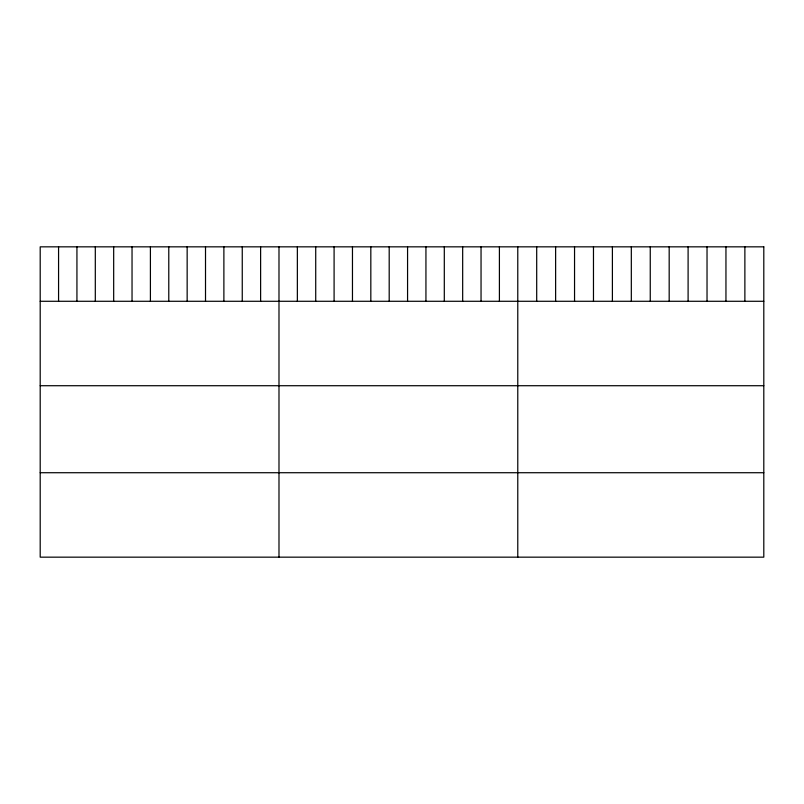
<?xml version="1.0" encoding="UTF-8"?>
<svg xmlns="http://www.w3.org/2000/svg" width="804" height="804" viewBox="0 0 804 804"><rect width="100%" height="100%" fill="white"/><g stroke="black" fill="none" stroke-linecap="round" stroke-linejoin="round"><path stroke-width="1.21" d="M40.2 301.279L763.8 301.279M40.2 385.719L763.8 385.719M40.2 472.722L763.8 472.722M744.876 246.838L744.876 301.279M725.952 246.838L725.952 301.279M707.028 246.838L707.028 301.279M688.103 246.838L688.103 301.279M669.179 246.838L669.179 301.279M650.255 246.838L650.255 301.279M631.321 246.838L631.321 301.279M612.397 246.838L612.397 301.279M593.473 246.838L593.473 301.279M574.548 246.838L574.548 301.279M555.624 246.838L555.624 301.279M536.7 246.838L536.7 301.279M517.776 246.838L517.776 557.162M499.405 246.838L499.405 301.279M481.043 246.838L481.043 301.279M462.672 246.838L462.672 301.279M444.3 246.838L444.3 301.279M425.939 246.838L425.939 301.279M407.568 246.838L407.568 301.279M389.196 246.838L389.196 301.279M370.825 246.838L370.825 301.279M352.464 246.838L352.464 301.279M334.092 246.838L334.092 301.279M315.721 246.838L315.721 301.279M297.359 246.838L297.359 301.279M278.988 246.838L278.988 557.162M260.617 246.838L260.617 301.279M242.255 246.838L242.255 301.279M223.884 246.838L223.884 301.279M205.512 246.838L205.512 301.279M187.151 246.838L187.151 301.279M168.78 246.838L168.78 301.279M150.408 246.838L150.408 301.279M132.037 246.838L132.037 301.279M113.676 246.838L113.676 301.279M95.304 246.838L95.304 301.279M76.933 246.838L76.933 301.279M58.571 246.838L58.571 301.279M763.8 246.838L40.2 246.838L40.2 557.162L763.8 557.162L763.8 246.838"/></g></svg>
